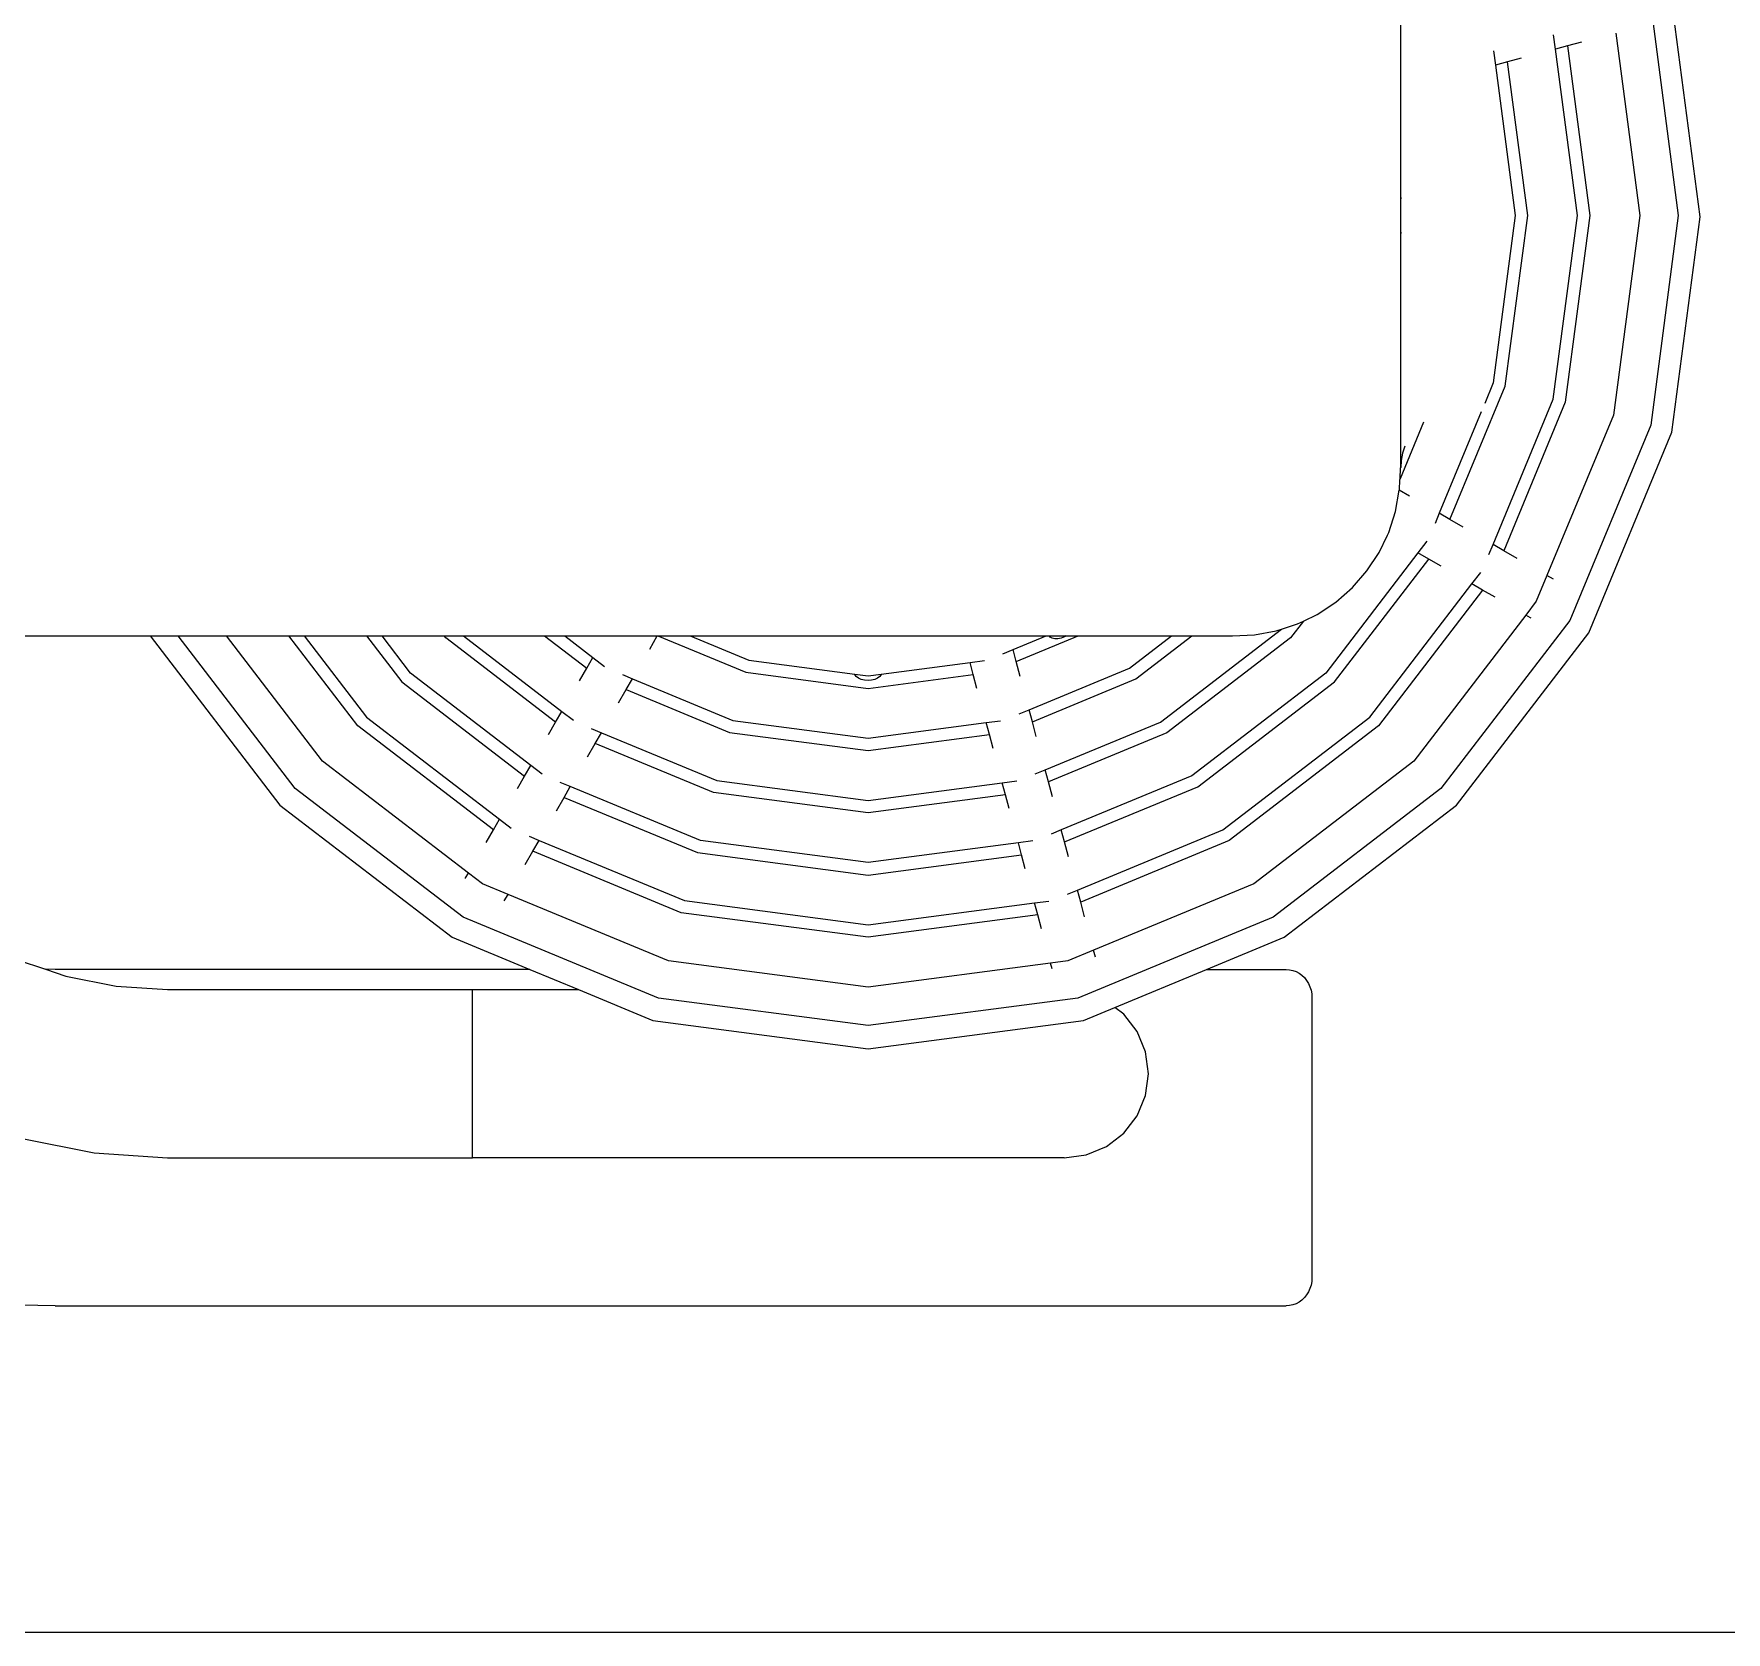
# Model space of a CAD drawing. Header units: millimetres. Extents: x 1816 to 16924, y 4087 to 23051.
# Drawn here: x 11196.4 to 11678.4, y 7447.3 to 7902.5 of the extents above; entities that cross this region are included whole.
import ezdxf

# ---------------------------------------------------------------- set-up
doc = ezdxf.new("R2010")
doc.units = ezdxf.units.MM
doc.header["$LTSCALE"] = 50
doc.layers.add('Maquinas', color=200, linetype='Continuous')

msp = doc.modelspace()

# ---------------------------------------------------------------- linework, layer by layer
msp.add_line((10869.79, 7447.31), (11685.79, 7447.31))
at = {"layer": 'Maquinas'}
for p, q in [((11585.69, 7899.58), (11585.69, 7922.54)), ((11656.89, 7910.51), (11664.75, 7850.79)), ((11670.98, 7850.45), (11662.91, 7911.78)), ((11629.8, 7898.17), (11629.26, 7902.29)), ((11637.17, 7900.15), (11633.23, 7899.09)), ((11646.92, 7902.76), (11653.76, 7850.79)), ((11585.69, 7886.35), (11585.69, 7899.58)), ((11612.14, 7897.7), (11612.69, 7893.59)), ((11620.05, 7895.56), (11616.11, 7894.51)), ((11633.23, 7899.09), (11629.8, 7898.17)), ((11636.04, 7850.79), (11629.8, 7898.17)), ((11633.23, 7899.09), (11639.59, 7850.79)), ((11616.11, 7894.51), (11612.69, 7893.59)), ((11612.69, 7893.59), (11618.32, 7850.79)), ((11621.86, 7850.79), (11616.11, 7894.51)), ((11585.69, 7856.37), (11585.69, 7886.35)), ((11585.8, 7855.53), (11585.69, 7856.37)), ((11585.69, 7845.22), (11585.69, 7856.37)), ((11618.32, 7850.79), (11612.04, 7803.09)), ((11615.46, 7802.17), (11621.86, 7850.79)), ((11629.16, 7798.51), (11636.04, 7850.79)), ((11639.59, 7850.79), (11632.58, 7797.59)), ((11653.76, 7850.79), (11646.28, 7793.92)), ((11664.75, 7850.79), (11656.89, 7791.07)), ((11662.91, 7789.11), (11670.98, 7850.45)), ((11585.69, 7845.22), (11585.8, 7846.05)), ((11585.69, 7779.04), (11585.69, 7845.22)), ((11599.73, 7764.2), (11615.46, 7802.17)), ((11612.04, 7803.09), (11609.63, 7797.29)), ((11608.65, 7794.91), (11596.66, 7765.97)), ((11612.01, 7757.11), (11629.16, 7798.51)), ((11632.58, 7797.59), (11615.08, 7755.33)), ((11646.28, 7793.92), (11627.36, 7748.25)), ((11592.19, 7791.89), (11585.53, 7775.83)), ((11656.89, 7791.07), (11633.84, 7735.42)), ((11639.23, 7731.96), (11662.91, 7789.11)), ((11586.84, 7785.09), (11586.18, 7783.1)), ((11585.8, 7781.04), (11585.69, 7779.04)), ((11586.18, 7783.1), (11585.8, 7781.04)), ((11585.39, 7772.66), (11585.41, 7775.54)), ((11585.41, 7775.54), (11585.53, 7775.83)), ((11585.53, 7775.83), (11585.68, 7778.95)), ((11585.69, 7779.04), (11585.68, 7778.95)), ((11584.25, 7766.46), (11585.3, 7772.53)), ((11585.3, 7772.53), (11585.39, 7772.66)), ((11588.18, 7770.86), (11585.3, 7772.53)), ((11582.29, 7760.48), (11584.25, 7766.46)), ((11596.66, 7765.97), (11595.48, 7763.11)), ((11599.73, 7764.2), (11596.66, 7765.97)), ((11581.93, 7759.74), (11582.29, 7760.48)), ((11603.53, 7762), (11599.73, 7764.2)), ((11579.55, 7754.81), (11581.93, 7759.74)), ((11593.14, 7758), (11590.61, 7754.71)), ((11610.83, 7754.25), (11612.01, 7757.11)), ((11615.08, 7755.33), (11612.01, 7757.11)), ((11618.88, 7753.14), (11615.08, 7755.33)), ((11590.61, 7754.71), (11564.34, 7720.47)), ((11566.84, 7717.96), (11593.68, 7752.94)), ((11576.07, 7749.55), (11579.55, 7754.81)), ((11593.68, 7752.94), (11590.61, 7754.71)), ((11597.22, 7750.9), (11593.68, 7752.94)), ((11571.93, 7744.81), (11576.07, 7749.55)), ((11576.87, 7707.94), (11605.96, 7745.85)), ((11605.96, 7745.85), (11608.49, 7749.14)), ((11609.03, 7744.08), (11605.96, 7745.85)), ((11627.36, 7748.25), (11624.32, 7740.92)), ((11629.19, 7747.19), (11627.36, 7748.25)), ((11567.19, 7740.66), (11571.93, 7744.81)), ((11609.03, 7744.08), (11579.38, 7705.43)), ((11612.56, 7742.04), (11609.03, 7744.08)), ((11624.32, 7740.92), (11621.31, 7736.99)), ((11557.99, 7735.28), (11561.93, 7737.19)), ((11561.93, 7737.19), (11567.19, 7740.66)), ((11621.31, 7736.99), (11589.4, 7695.41)), ((11622.7, 7736.17), (11621.31, 7736.99)), ((11622.82, 7736.12), (11622.7, 7736.17)), ((11130.66, 7731.05), (11229.49, 7731.05)), ((11229.49, 7731.05), (11266.45, 7682.88)), ((11229.49, 7731.05), (11237.54, 7731.05)), ((11270.85, 7687.64), (11237.54, 7731.05)), ((11237.54, 7731.05), (11251.27, 7731.05)), ((11278.62, 7695.41), (11251.27, 7731.05)), ((11251.27, 7731.05), (11268.99, 7731.05)), ((11288.65, 7705.43), (11268.99, 7731.05)), ((11268.99, 7731.05), (11273.42, 7731.05)), ((11273.42, 7731.05), (11291.15, 7707.94)), ((11273.42, 7731.05), (11291.14, 7731.05)), ((11291.14, 7731.05), (11301.18, 7717.96)), ((11291.14, 7731.05), (11295.57, 7731.05)), ((11303.69, 7720.47), (11295.57, 7731.05)), ((11295.57, 7731.05), (11313.28, 7731.05)), ((11313.71, 7730.49), (11313.28, 7731.05)), ((11313.28, 7731.05), (11318.76, 7731.05)), ((11318.76, 7731.05), (11346.79, 7709.54)), ((11318.76, 7731.05), (11341.85, 7731.05)), ((11341.85, 7731.05), (11353.88, 7721.82)), ((11341.85, 7731.05), (11347.62, 7731.05)), ((11347.62, 7731.05), (11355.65, 7724.89)), ((11347.62, 7731.05), (11359.98, 7731.05)), ((11359.98, 7731.05), (11373.96, 7731.05)), ((11371.8, 7727.32), (11373.96, 7731.05)), ((11373.96, 7731.05), (11374.15, 7731.05)), ((11374.15, 7731.05), (11399.15, 7720.7)), ((11374.15, 7731.05), (11383.34, 7731.05)), ((11383.34, 7731.05), (11400.07, 7724.12)), ((11383.34, 7731.05), (11471.8, 7731.05)), ((11471.8, 7731.05), (11484.69, 7731.05)), ((11475.28, 7727.16), (11484.69, 7731.05)), ((11476.2, 7723.73), (11493.87, 7731.05)), ((11484.69, 7731.05), (11485.61, 7731.05)), ((11485.86, 7730.72), (11485.61, 7731.05)), ((11485.61, 7731.05), (11490.42, 7731.05)), ((11490.42, 7731.05), (11489.96, 7730.79)), ((11490.42, 7731.05), (11493.87, 7731.05)), ((11493.87, 7731.05), (11520.4, 7731.05)), ((11508.44, 7721.87), (11520.4, 7731.05)), ((11510.22, 7718.8), (11526.18, 7731.05)), ((11517.31, 7706.53), (11551.79, 7732.99)), ((11520.4, 7731.05), (11526.18, 7731.05)), ((11526.18, 7731.05), (11537.79, 7731.05)), ((11537.79, 7731.05), (11544.08, 7731.35)), ((11544.08, 7731.35), (11550.27, 7732.49)), ((11550.27, 7732.49), (11551.79, 7732.99)), ((11551.79, 7732.99), (11556.26, 7734.45)), ((11557.99, 7735.28), (11554.31, 7730.49)), ((11556.26, 7734.45), (11557.99, 7735.28)), ((11633.84, 7735.42), (11597.17, 7687.64)), ((11601.57, 7682.88), (11639.23, 7731.96)), ((11345.02, 7706.47), (11313.71, 7730.49)), ((11472.42, 7725.97), (11475.28, 7727.16)), ((11476.2, 7723.73), (11475.28, 7727.16)), ((11486.44, 7730.39), (11485.86, 7730.72)), ((11487.2, 7730.23), (11486.44, 7730.39)), ((11488.07, 7730.25), (11487.2, 7730.23)), ((11489.02, 7730.44), (11488.07, 7730.25)), ((11489.96, 7730.79), (11489.02, 7730.44)), ((11554.31, 7730.49), (11519.08, 7703.46)), ((11351.84, 7718.29), (11353.88, 7721.82)), ((11353.88, 7721.82), (11355.65, 7724.89)), ((11355.65, 7724.89), (11358.94, 7722.36)), ((11400.07, 7724.12), (11430.23, 7720.15)), ((11437.76, 7720.15), (11463.04, 7723.47)), ((11463.04, 7723.47), (11467.16, 7724.02)), ((11463.96, 7720.05), (11463.04, 7723.47)), ((11477.33, 7719.49), (11476.2, 7723.73)), ((11479.87, 7710.04), (11508.44, 7721.87)), ((11301.18, 7717.96), (11336.16, 7691.12)), ((11337.93, 7694.19), (11303.69, 7720.47)), ((11364.05, 7720.02), (11366.91, 7718.84)), ((11365.13, 7715.77), (11366.91, 7718.84)), ((11366.91, 7718.84), (11395.48, 7707)), ((11399.15, 7720.7), (11434.01, 7716.11)), ((11430.26, 7720.04), (11430.23, 7720.15)), ((11430.23, 7720.15), (11434.01, 7719.65)), ((11430.64, 7719.5), (11430.26, 7720.04)), ((11431.26, 7719.03), (11430.64, 7719.5)), ((11432.06, 7718.67), (11431.26, 7719.03)), ((11432.99, 7718.45), (11432.06, 7718.67)), ((11434, 7718.37), (11432.99, 7718.45)), ((11435, 7718.45), (11434, 7718.37)), ((11434.01, 7719.65), (11437.76, 7720.15)), ((11434.01, 7716.11), (11463.96, 7720.05)), ((11435.93, 7718.67), (11435, 7718.45)), ((11436.73, 7719.03), (11435.93, 7718.67)), ((11437.35, 7719.5), (11436.73, 7719.03)), ((11437.74, 7720.04), (11437.35, 7719.5)), ((11437.76, 7720.15), (11437.74, 7720.04)), ((11465.02, 7716.11), (11463.96, 7720.05)), ((11480.79, 7706.61), (11510.22, 7718.8)), ((11564.34, 7720.47), (11526.17, 7691.18)), ((11527.94, 7688.11), (11566.84, 7717.96)), ((11362.94, 7711.97), (11365.13, 7715.77)), ((11365.13, 7715.77), (11394.57, 7703.58)), ((11291.15, 7707.94), (11329.07, 7678.85)), ((11345.02, 7706.47), (11346.79, 7709.54)), ((11346.79, 7709.54), (11350.08, 7707.01)), ((11395.48, 7707), (11434.01, 7701.93)), ((11477.01, 7708.85), (11479.87, 7710.04)), ((11480.79, 7706.61), (11479.87, 7710.04)), ((11535.03, 7675.83), (11576.87, 7707.94)), ((11327.3, 7675.78), (11288.65, 7705.43)), ((11342.98, 7702.94), (11345.02, 7706.47)), ((11355.18, 7704.68), (11358.05, 7703.49)), ((11356.27, 7700.42), (11358.05, 7703.49)), ((11358.05, 7703.49), (11390.9, 7689.88)), ((11394.57, 7703.58), (11434.01, 7698.39)), ((11434.01, 7701.93), (11467.63, 7706.36)), ((11434.01, 7698.39), (11468.55, 7702.93)), ((11467.63, 7706.36), (11471.75, 7706.9)), ((11468.55, 7702.93), (11467.63, 7706.36)), ((11469.6, 7698.99), (11468.55, 7702.93)), ((11481.92, 7702.38), (11480.79, 7706.61)), ((11484.45, 7692.92), (11517.31, 7706.53)), ((11519.08, 7703.46), (11485.37, 7689.5)), ((11579.38, 7705.43), (11536.8, 7672.76)), ((11354.08, 7696.62), (11356.27, 7700.42)), ((11389.98, 7686.46), (11356.27, 7700.42)), ((11320.21, 7663.5), (11278.62, 7695.41)), ((11336.16, 7691.12), (11337.93, 7694.19)), ((11341.22, 7691.67), (11337.93, 7694.19)), ((11481.59, 7691.73), (11484.45, 7692.92)), ((11485.37, 7689.5), (11484.45, 7692.92)), ((11589.4, 7695.41), (11543.89, 7660.48)), ((11334.12, 7687.59), (11336.16, 7691.12)), ((11349.18, 7688.14), (11346.32, 7689.33)), ((11347.41, 7685.07), (11349.18, 7688.14)), ((11386.31, 7672.77), (11349.18, 7688.14)), ((11390.9, 7689.88), (11434.01, 7684.21)), ((11434.01, 7684.21), (11472.22, 7689.24)), ((11472.22, 7689.24), (11476.33, 7689.78)), ((11473.14, 7685.81), (11472.22, 7689.24)), ((11486.51, 7685.26), (11485.37, 7689.5)), ((11526.17, 7691.18), (11489.04, 7675.8)), ((11489.96, 7672.38), (11527.94, 7688.11)), ((11266.45, 7682.88), (11315.53, 7645.22)), ((11318.64, 7650.97), (11270.85, 7687.64)), ((11345.22, 7681.27), (11347.41, 7685.07)), ((11347.41, 7685.07), (11385.39, 7669.34)), ((11434.01, 7680.66), (11389.98, 7686.46)), ((11473.14, 7685.81), (11434.01, 7680.66)), ((11474.19, 7681.87), (11473.14, 7685.81)), ((11597.17, 7687.64), (11549.38, 7650.97)), ((11552.5, 7645.22), (11601.57, 7682.88)), ((11327.3, 7675.78), (11329.07, 7678.85)), ((11329.07, 7678.85), (11332.36, 7676.32)), ((11325.26, 7672.24), (11327.3, 7675.78)), ((11337.46, 7673.98), (11340.32, 7672.8)), ((11489.04, 7675.8), (11486.18, 7674.62)), ((11489.96, 7672.38), (11489.04, 7675.8)), ((11493.63, 7658.68), (11535.03, 7675.83)), ((11336.36, 7665.93), (11338.55, 7669.73)), ((11338.55, 7669.73), (11340.32, 7672.8)), ((11380.81, 7652.22), (11338.55, 7669.73)), ((11340.32, 7672.8), (11381.72, 7655.65)), ((11385.39, 7669.34), (11434.01, 7662.94)), ((11434.01, 7666.49), (11386.31, 7672.77)), ((11476.8, 7672.12), (11434.01, 7666.49)), ((11434.01, 7662.94), (11477.72, 7668.7)), ((11480.92, 7672.66), (11476.8, 7672.12)), ((11477.72, 7668.7), (11476.8, 7672.12)), ((11478.78, 7664.75), (11477.72, 7668.7)), ((11491.09, 7668.14), (11489.96, 7672.38)), ((11536.8, 7672.76), (11494.55, 7655.26)), ((11319.33, 7661.98), (11319.38, 7662.11)), ((11319.38, 7662.11), (11320.21, 7663.5)), ((11324.14, 7660.48), (11320.21, 7663.5)), ((11331.46, 7657.45), (11324.14, 7660.48)), ((11543.89, 7660.48), (11498.22, 7641.57)), ((11330.4, 7655.61), (11331.46, 7657.45)), ((11377.14, 7638.53), (11331.46, 7657.45)), ((11381.72, 7655.65), (11434.01, 7648.76)), ((11434.01, 7648.76), (11481.39, 7655)), ((11481.39, 7655), (11485.51, 7655.54)), ((11482.31, 7651.58), (11481.39, 7655)), ((11490.77, 7657.5), (11493.63, 7658.68)), ((11494.55, 7655.26), (11493.63, 7658.68)), ((11495.68, 7651.02), (11494.55, 7655.26)), ((11374.29, 7627.92), (11318.64, 7650.97)), ((11434.01, 7645.22), (11380.81, 7652.22)), ((11482.31, 7651.58), (11434.01, 7645.22)), ((11483.37, 7647.64), (11482.31, 7651.58)), ((11549.38, 7650.97), (11493.73, 7627.92)), ((11315.53, 7645.22), (11337.66, 7636.06)), ((11530.36, 7636.06), (11552.5, 7645.22)), ((11498.22, 7641.57), (11490.89, 7638.53)), ((11498.76, 7639.52), (11498.22, 7641.57)), ((11191.67, 7638.83), (11199.69, 7636.11)), ((11202.51, 7636.06), (11199.69, 7636.11)), ((11199.69, 7636.11), (11205.51, 7634.13)), ((11337.66, 7636.06), (11202.51, 7636.06)), ((11267.64, 7635.99), (11267.64, 7636.06)), ((11337.66, 7636.06), (11351.5, 7630.32)), ((11434.01, 7631.04), (11377.14, 7638.53)), ((11485.98, 7637.88), (11434.01, 7631.04)), ((11490.89, 7638.53), (11485.98, 7637.88)), ((11486.43, 7636.19), (11485.98, 7637.88)), ((11504.29, 7625.26), (11530.36, 7636.06)), ((11530.36, 7636.06), (11553.1, 7636.06)), ((11553.1, 7636.06), (11554.05, 7635.99)), ((11554.05, 7635.99), (11554.99, 7635.78)), ((11554.99, 7635.78), (11555.9, 7635.45)), ((11555.9, 7635.45), (11556.76, 7634.99)), ((11556.76, 7634.99), (11557.55, 7634.41)), ((11205.51, 7634.13), (11219.85, 7631.28)), ((11219.85, 7631.28), (11234.44, 7630.32)), ((11234.44, 7630.32), (11321.29, 7630.32)), ((11321.29, 7630.32), (11351.5, 7630.32)), ((11321.29, 7582.43), (11321.29, 7630.32)), ((11351.5, 7630.32), (11372.68, 7621.55)), ((11557.55, 7634.41), (11558.27, 7633.72)), ((11558.27, 7633.72), (11558.91, 7632.93)), ((11558.91, 7632.93), (11559.44, 7632.06)), ((11559.44, 7632.06), (11559.86, 7631.13)), ((11559.86, 7631.13), (11560.17, 7630.14)), ((11560.17, 7630.14), (11560.36, 7629.11)), ((11434.01, 7620.05), (11374.29, 7627.92)), ((11493.73, 7627.92), (11434.01, 7620.05)), ((11495.34, 7621.55), (11504.29, 7625.26)), ((11506.83, 7623.31), (11504.29, 7625.26)), ((11560.36, 7629.11), (11560.42, 7628.07)), ((11560.42, 7628.07), (11560.42, 7548.24)), ((11372.68, 7621.55), (11434.01, 7613.48)), ((11434.01, 7613.48), (11495.34, 7621.55)), ((11510.63, 7618.35), (11506.83, 7623.31)), ((11513.02, 7612.57), (11510.63, 7618.35)), ((11513.84, 7606.37), (11513.02, 7612.57)), ((11513.02, 7600.18), (11513.84, 7606.37)), ((11510.63, 7594.4), (11513.02, 7600.18)), ((11506.83, 7589.44), (11510.63, 7594.4)), ((11193.12, 7587.87), (11213.6, 7583.79)), ((11501.87, 7585.63), (11506.83, 7589.44)), ((11213.6, 7583.79), (11234.44, 7582.43)), ((11234.44, 7582.43), (11321.29, 7582.43)), ((11489.89, 7582.43), (11321.29, 7582.43)), ((11489.89, 7582.43), (11496.09, 7583.24)), ((11496.09, 7583.24), (11501.87, 7585.63)), ((11560.42, 7548.24), (11560.36, 7547.2)), ((11558.91, 7543.38), (11558.27, 7542.6)), ((11559.44, 7544.25), (11558.91, 7543.38)), ((11559.86, 7545.19), (11559.44, 7544.25)), ((11560.17, 7546.18), (11559.86, 7545.19)), ((11560.36, 7547.2), (11560.17, 7546.18)), ((11202.51, 7540.26), (11187.71, 7540.54)), ((11202.51, 7540.26), (11445.76, 7540.26)), ((11267.64, 7540.26), (11267.64, 7540.33)), ((11445.76, 7540.33), (11445.76, 7540.26)), ((11445.76, 7540.26), (11553.1, 7540.26)), ((11554.05, 7540.33), (11553.1, 7540.26)), ((11554.99, 7540.53), (11554.05, 7540.33)), ((11555.9, 7540.87), (11554.99, 7540.53)), ((11556.76, 7541.33), (11555.9, 7540.87)), ((11557.55, 7541.91), (11556.76, 7541.33)), ((11558.27, 7542.6), (11557.55, 7541.91))]:
    msp.add_line(p, q, dxfattribs=at)

doc.saveas('drawing.dxf')
